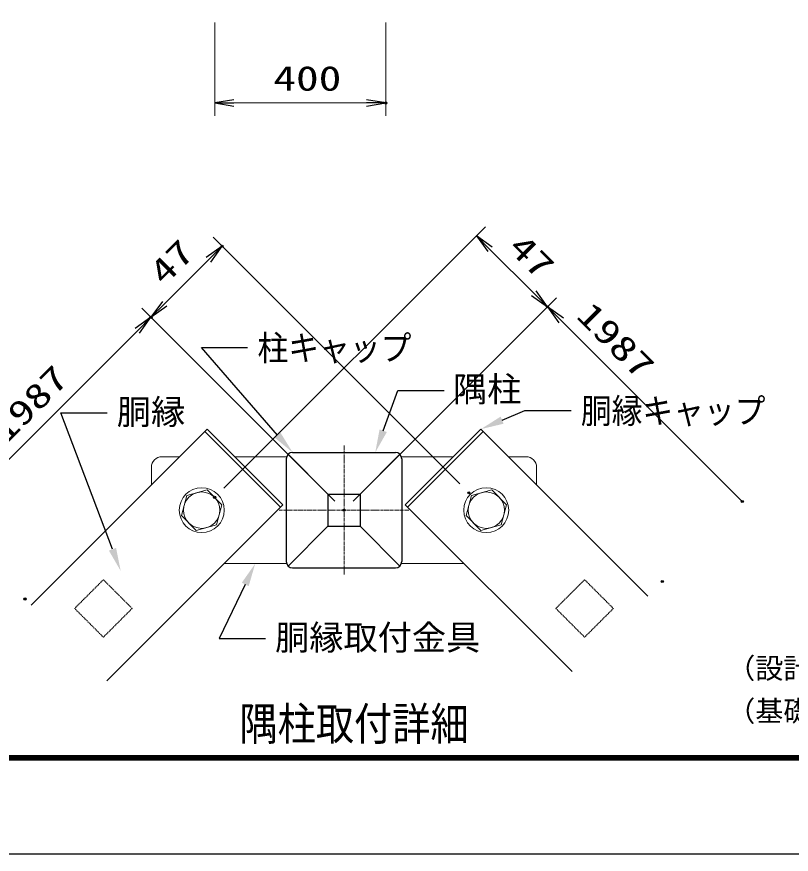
# Model space of a CAD drawing. Units: millimetres, scale not verified. Extents: x -4200 to 4200, y -2970 to 2970.
# Drawn here: x -2011 to -201, y -2970 to -1011 of the extents above; entities that cross this region are included whole.
import ezdxf
from ezdxf.enums import TextEntityAlignment as Align

# ---------------------------------------------------------------- set-up
doc = ezdxf.new("R2010")
doc.units = ezdxf.units.MM
doc.header["$LTSCALE"] = 10
doc.header["$PDMODE"] = 32
doc.header["$PDSIZE"] = 5
doc.linetypes.add('USER2', pattern=[0.375, 0.25, -0.125])
doc.linetypes.add('USER3', pattern=[1.125, 0.75, -0.125, 0.125, -0.125])
for name, color, linetype, lineweight in [('0-0_D-STR1', 1, 'Continuous', 25), ('0-1_D-BMK', 2, 'USER3', 13), ('0-3_D-STR2', 7, 'Continuous', 13), ('0-5_D-STR3', 3, 'Continuous', 13), ('0-6_D-STR-DIM', 7, 'Continuous', 13), ('0-7_0', 7, 'Continuous', 25), ('0-9_D-TTL-TXT', 7, 'Continuous', 25), ('0-A_D-STR-TXT', 7, 'Continuous', 25), ('0-E_D-TTL', 7, 'Continuous', 25)]:
    doc.layers.add(name, color=color, linetype=linetype, lineweight=lineweight)
doc.layers.add('0-8_Defpoints', color=8, linetype='Continuous')
doc.styles.add('ＭＳ ゴシック', font='')
doc.styles.add('ＭＳ Ｐゴシック', font='')
doc.styles.get('ＭＳ ゴシック').set_extended_font_data('MS Gothic')
doc.styles.get('ＭＳ Ｐゴシック').set_extended_font_data('MS PGothic')

# ---------------------------------------------------------------- blocks, each defined once
blk = doc.blocks.new('DARROWS')
at = {"layer": '0-7_0'}
blk.add_line((0, 0), (-9.991, 0), dxfattribs=at)
blk.add_lwpolyline([(-10, -1.667), (0, 0), (-10, 1.667)], dxfattribs=at)
blk = doc.blocks.new('設計条件_旧基準')
at = {"layer": '0-9_D-TTL-TXT', "style": 'ＭＳ ゴシック'}
for s, p in [('（設計条件）風荷重：昭和57年改正 建築基準法・同施行令に基づく風圧力に準拠。', (-1235.302, 83.198)), ('（基礎条件）長期許容地耐力98kN/㎡の場合。', (-1235.302, 33.198))]:
    blk.add_text(s, height=24.05, dxfattribs=at).set_placement(p, align=Align.BOTTOM_LEFT)
blk = doc.blocks.new('MLeader7')
at = {"layer": '0-A_D-STR-TXT'}
blk.add_lwpolyline([(-1154.23, -1979.43), (-1119.98, -1885.52), (-1011.98, -1885.52)], dxfattribs=at)
blk.add_solid([(-1145.78, -1982.51), (-1162.69, -1976.35), (-1172.74, -2030.16)], dxfattribs=at)
at = {"layer": '0-A_D-STR-TXT', "style": 'ＭＳ Ｐゴシック'}
blk.add_text('隅柱', height=58.58, dxfattribs=at).set_placement((-991.13, -1929.11), align=Align.BOTTOM_LEFT)
blk = doc.blocks.new('MLeader8')
at = {"layer": '0-A_D-STR-TXT'}
blk.add_lwpolyline([(-1786.81, -2256.59), (-1907.46, -1937.65), (-1799.46, -1937.65)], dxfattribs=at)
blk.add_solid([(-1778.39, -2253.4), (-1795.22, -2259.77), (-1767.7, -2307.09)], dxfattribs=at)
at = {"layer": '0-A_D-STR-TXT', "style": 'ＭＳ Ｐゴシック'}
blk.add_text('胴縁', height=58.58, dxfattribs=at).set_placement((-1776.78, -1982.16), align=Align.BOTTOM_LEFT)
blk = doc.blocks.new('MLeader9')
at = {"layer": '0-A_D-STR-TXT'}
blk.add_lwpolyline([(-876.26, -1954.7), (-822.95, -1932.25), (-714.95, -1932.25)], dxfattribs=at)
blk.add_solid([(-872.77, -1963), (-879.76, -1946.41), (-926.03, -1975.66)], dxfattribs=at)
at = {"layer": '0-A_D-STR-TXT', "style": 'ＭＳ Ｐゴシック', "width": 0.9}
blk.add_text('胴縁キャップ', height=58.56, dxfattribs=at).set_placement((-692.27, -1979.84), align=Align.BOTTOM_LEFT)
blk = doc.blocks.new('MLeader10')
at = {"layer": '0-A_D-STR-TXT'}
blk.add_lwpolyline([(-1476.65, -2338.82), (-1537.48, -2465.29), (-1429.48, -2465.29)], dxfattribs=at)
blk.add_solid([(-1484.76, -2334.92), (-1468.53, -2342.72), (-1453.24, -2290.16)], dxfattribs=at)
at = {"layer": '0-A_D-STR-TXT', "style": 'ＭＳ Ｐゴシック'}
blk.add_text('胴縁取付金具', height=58.58, dxfattribs=at).set_placement((-1406.8, -2509.65), align=Align.BOTTOM_LEFT)
blk = doc.blocks.new('MLeader11')
at = {"layer": '0-A_D-STR-TXT'}
blk.add_lwpolyline([(-1401.26, -1989.43), (-1579.15, -1785.1), (-1471.15, -1785.1)], dxfattribs=at)
blk.add_solid([(-1394.47, -1983.52), (-1408.05, -1995.34), (-1365.8, -2030.16)], dxfattribs=at)
at = {"layer": '0-A_D-STR-TXT', "style": 'ＭＳ Ｐゴシック', "width": 0.9}
blk.add_text('柱キャップ', height=58.58, dxfattribs=at).set_placement((-1447.83, -1832.69), align=Align.BOTTOM_LEFT)

msp = doc.modelspace()

# ---------------------------------------------------------------- linework, layer by layer
at = {"layer": '0-0_D-STR1'}
for p, q in [((-1376.41, -2034.55), (-1283.3, -2127.66)), ((-1365.8, -2030.16), (-1125.8, -2030.16)), ((-1208.3, -2127.66), (-1115.2, -2034.55)), ((-1380.8, -2045.16), (-1380.8, -2285.16)), ((-1110.8, -2045.16), (-1110.8, -2285.16)), ((-1283.3, -2127.66), (-1283.3, -2202.66)), ((-1283.3, -2127.66), (-1208.3, -2127.66)), ((-1208.3, -2127.66), (-1208.3, -2202.66)), ((-1376.41, -2295.77), (-1283.3, -2202.66)), ((-1283.3, -2202.66), (-1208.3, -2202.66)), ((-1115.2, -2295.77), (-1208.3, -2202.66)), ((-1365.8, -2300.16), (-1125.8, -2300.16))]:
    msp.add_line(p, q, dxfattribs=at)
for centre, start, end in [((-1365.8, -2045.16), 90, 180), ((-1125.8, -2045.16), 360, 90), ((-1365.8, -2285.16), 180, 270), ((-1125.8, -2285.16), 270, 360)]:
    msp.add_arc(centre, 15, start, end, dxfattribs=at)
at = {"layer": '0-1_D-BMK'}
for p, q in [((-1245.8, -2014.03), (-1245.8, -2316.29)), ((-1396.93, -2165.16), (-1094.68, -2165.16))]:
    msp.add_line(p, q, dxfattribs=at)
at = {"layer": '0-3_D-STR2'}
for p, q in [((-1571.23, -1981.31), (-1977.16, -2387.24)), ((-1571.23, -1981.31), (-1394.46, -2158.09)), ((-1097.15, -2158.09), (-920.37, -1981.31)), ((-920.37, -1981.31), (-535.79, -2365.9)), ((-1394.46, -2158.09), (-1800.38, -2564.02)), ((-1097.15, -2158.09), (-712.56, -2542.68))]:
    msp.add_line(p, q, dxfattribs=at)
at = {"layer": '0-3_D-STR2', "linetype": 'USER2'}
for p, q in [((-1808.11, -2327.8), (-1875.29, -2394.97)), ((-1740.94, -2394.97), (-1808.11, -2327.8)), ((-683.49, -2327.8), (-750.67, -2394.97)), ((-683.49, -2327.8), (-616.32, -2394.97)), ((-1808.11, -2462.15), (-1875.29, -2394.97)), ((-1740.94, -2394.97), (-1808.11, -2462.15)), ((-750.67, -2394.97), (-683.49, -2462.15)), ((-616.32, -2394.97), (-683.49, -2462.15))]:
    msp.add_line(p, q, dxfattribs=at)
at = {"layer": '0-5_D-STR3'}
for p, q in [((-1565.58, -1975.66), (-1571.23, -1981.31)), ((-1565.58, -1975.66), (-1388.8, -2152.43)), ((-1102.81, -2152.43), (-926.03, -1975.66)), ((-926.03, -1975.66), (-920.37, -1981.31)), ((-1394.46, -2158.09), (-1571.23, -1981.31)), ((-920.37, -1981.31), (-1097.15, -2158.09)), ((-1670.8, -2040.16), (-1630.08, -2040.16)), ((-1501.07, -2040.16), (-1379.95, -2040.16)), ((-990.54, -2040.16), (-1111.66, -2040.16)), ((-820.8, -2040.16), (-861.53, -2040.16)), ((-1695.8, -2105.88), (-1695.8, -2065.16)), ((-795.8, -2105.88), (-795.8, -2065.16)), ((-1612.95, -2130.51), (-1625.65, -2177.92)), ((-1612.95, -2130.51), (-1565.55, -2117.81)), ((-1565.55, -2117.81), (-1530.95, -2152.41)), ((-947.95, -2130.51), (-960.65, -2177.92)), ((-947.95, -2130.51), (-900.55, -2117.81)), ((-900.55, -2117.81), (-865.95, -2152.41)), ((-1543.66, -2199.81), (-1530.95, -2152.41)), ((-1388.8, -2152.43), (-1394.46, -2158.09)), ((-1102.81, -2152.43), (-1097.15, -2158.09)), ((-878.66, -2199.81), (-865.95, -2152.41)), ((-1625.65, -2177.92), (-1591.06, -2212.51)), ((-960.65, -2177.92), (-926.06, -2212.51)), ((-1543.66, -2199.81), (-1591.06, -2212.51)), ((-878.66, -2199.81), (-926.06, -2212.51)), ((-1526.53, -2290.16), (-1379.95, -2290.16)), ((-965.08, -2290.16), (-1111.66, -2290.16))]:
    msp.add_line(p, q, dxfattribs=at)
for centre, radius in [((-1578.3, -2165.16), 52.5), ((-913.3, -2165.16), 52.5), ((-1578.3, -2165.16), 42.5), ((-913.3, -2165.16), 42.5)]:
    msp.add_circle(centre, radius, dxfattribs=at)
for centre, start, end in [((-1670.8, -2065.16), 90, 180), ((-820.8, -2065.16), 360, 90)]:
    msp.add_arc(centre, 25, start, end, dxfattribs=at)
at = {"layer": '0-6_D-STR-DIM'}
for p, q in [((-1547.95, -1025.08), (-1547.95, -1242.97)), ((-1147.95, -1025.08), (-1147.95, -1242.97)), ((-1502.95, -1212.97), (-1192.95, -1212.97)), ((-1526.99, -2113.95), (-915.31, -1502.27)), ((-975.18, -2103.29), (-1551.81, -1526.66)), ((-904.7, -1555.3), (-802.14, -1657.86)), ((-1665.02, -1682.3), (-1562.41, -1579.69)), ((-1224.59, -2143.95), (-749.11, -1668.47)), ((-1224.59, -2143.95), (-749.11, -1668.47)), ((-1267.02, -2143.95), (-1718.06, -1692.91)), ((-1267.02, -2143.95), (-1718.06, -1692.91)), ((-738.5, -1721.5), (-314.94, -2145.06)), ((-2173.56, -2190.84), (-1728.66, -1745.94))]:
    msp.add_line(p, q, dxfattribs=at)
at = {"layer": '0-8_Defpoints'}
for p in [(-1147.95, -1212.97), (-1530.59, -1547.87), (-770.32, -1689.68), (-1696.84, -1714.12), (-1548.2, -2135.16), (-953.96, -2124.5), (-314.94, -2145.06), (-1245.8, -2165.16), (-1245.8, -2165.16), (-501.92, -2332.03), (-1991.38, -2373.01)]:
    msp.add_point(p, dxfattribs=at)
at = {"layer": '0-E_D-TTL', "color": 2}
msp.add_lwpolyline([(-4199.68, 2970.23), (4200.32, 2970.23), (4200.32, -2969.77), (-4199.68, -2969.77)], close=True, dxfattribs=at)
at = {"layer": '0-E_D-TTL'}
for points in [[(-3929.68, 2750.23), (3930.32, 2750.23), (3930.32, -2749.77), (-3929.68, -2749.77)], [(-3927.18, 2747.73), (3927.82, 2747.73), (3927.82, -2747.27), (-3927.18, -2747.27)], [(-3924.68, 2745.23), (3925.32, 2745.23), (3925.32, -2744.77), (-3924.68, -2744.77)], [(-3922.18, 2742.73), (3922.82, 2742.73), (3922.82, -2742.27), (-3922.18, -2742.27)], [(-3919.68, 2740.23), (3920.32, 2740.23), (3920.32, -2739.77), (-3919.68, -2739.77)]]:
    msp.add_lwpolyline(points, close=True, dxfattribs=at)

# ---------------------------------------------------------------- block references
at = {"layer": '0-6_D-STR-DIM', "xscale": 4.5, "yscale": 4.5}
for p, rotation in [((-1547.95, -1212.97), 180), ((-936.52, -1523.48), 135), ((-1530.59, -1547.87), 45), ((-770.32, -1689.68), 315), ((-1696.84, -1714.12), 225), ((-770.32, -1689.68), 135), ((-1696.84, -1714.12), 45)]:
    msp.add_blockref('DARROWS', p, dxfattribs=dict(at, rotation=rotation))
msp.add_blockref('DARROWS', (-1147.95, -1212.97), dxfattribs=at)
at = {"layer": '0-7_0', "xscale": 2, "yscale": 2}
msp.add_blockref('設計条件_旧基準', (2120.32, -2739.77), dxfattribs=at)
at = {"layer": '0-A_D-STR-TXT'}
for name in ['MLeader11', 'MLeader7', 'MLeader8', 'MLeader9', 'MLeader10']:
    msp.add_blockref(name, (0, 0), dxfattribs=at)

# ---------------------------------------------------------------- texts
at = {"layer": '0-6_D-STR-DIM', "style": 'ＭＳ ゴシック', "width": 1.35}
msp.add_text('400', height=57.7, dxfattribs=at).set_placement((-1410.95, -1201.58), align=Align.BOTTOM_LEFT)
for s, rotation, p in [('47', 45, (-1653.6, -1654.76)), ('47', 315, (-877.18, -1566.7)), ('1987', 315, (-718.21, -1725.68)), ('1987', 45, (-2022.81, -2023.97))]:
    msp.add_text(s, height=57.7, rotation=rotation, dxfattribs=at).set_placement(p, align=Align.BOTTOM_LEFT)
at = {"layer": '0-A_D-STR-TXT', "style": 'ＭＳ ゴシック', "width": 0.85}
msp.add_text('隅柱取付詳細', height=76.97, dxfattribs=at).set_placement((-1490.06, -2726.32), align=Align.BOTTOM_LEFT)

doc.saveas('drawing.dxf')
